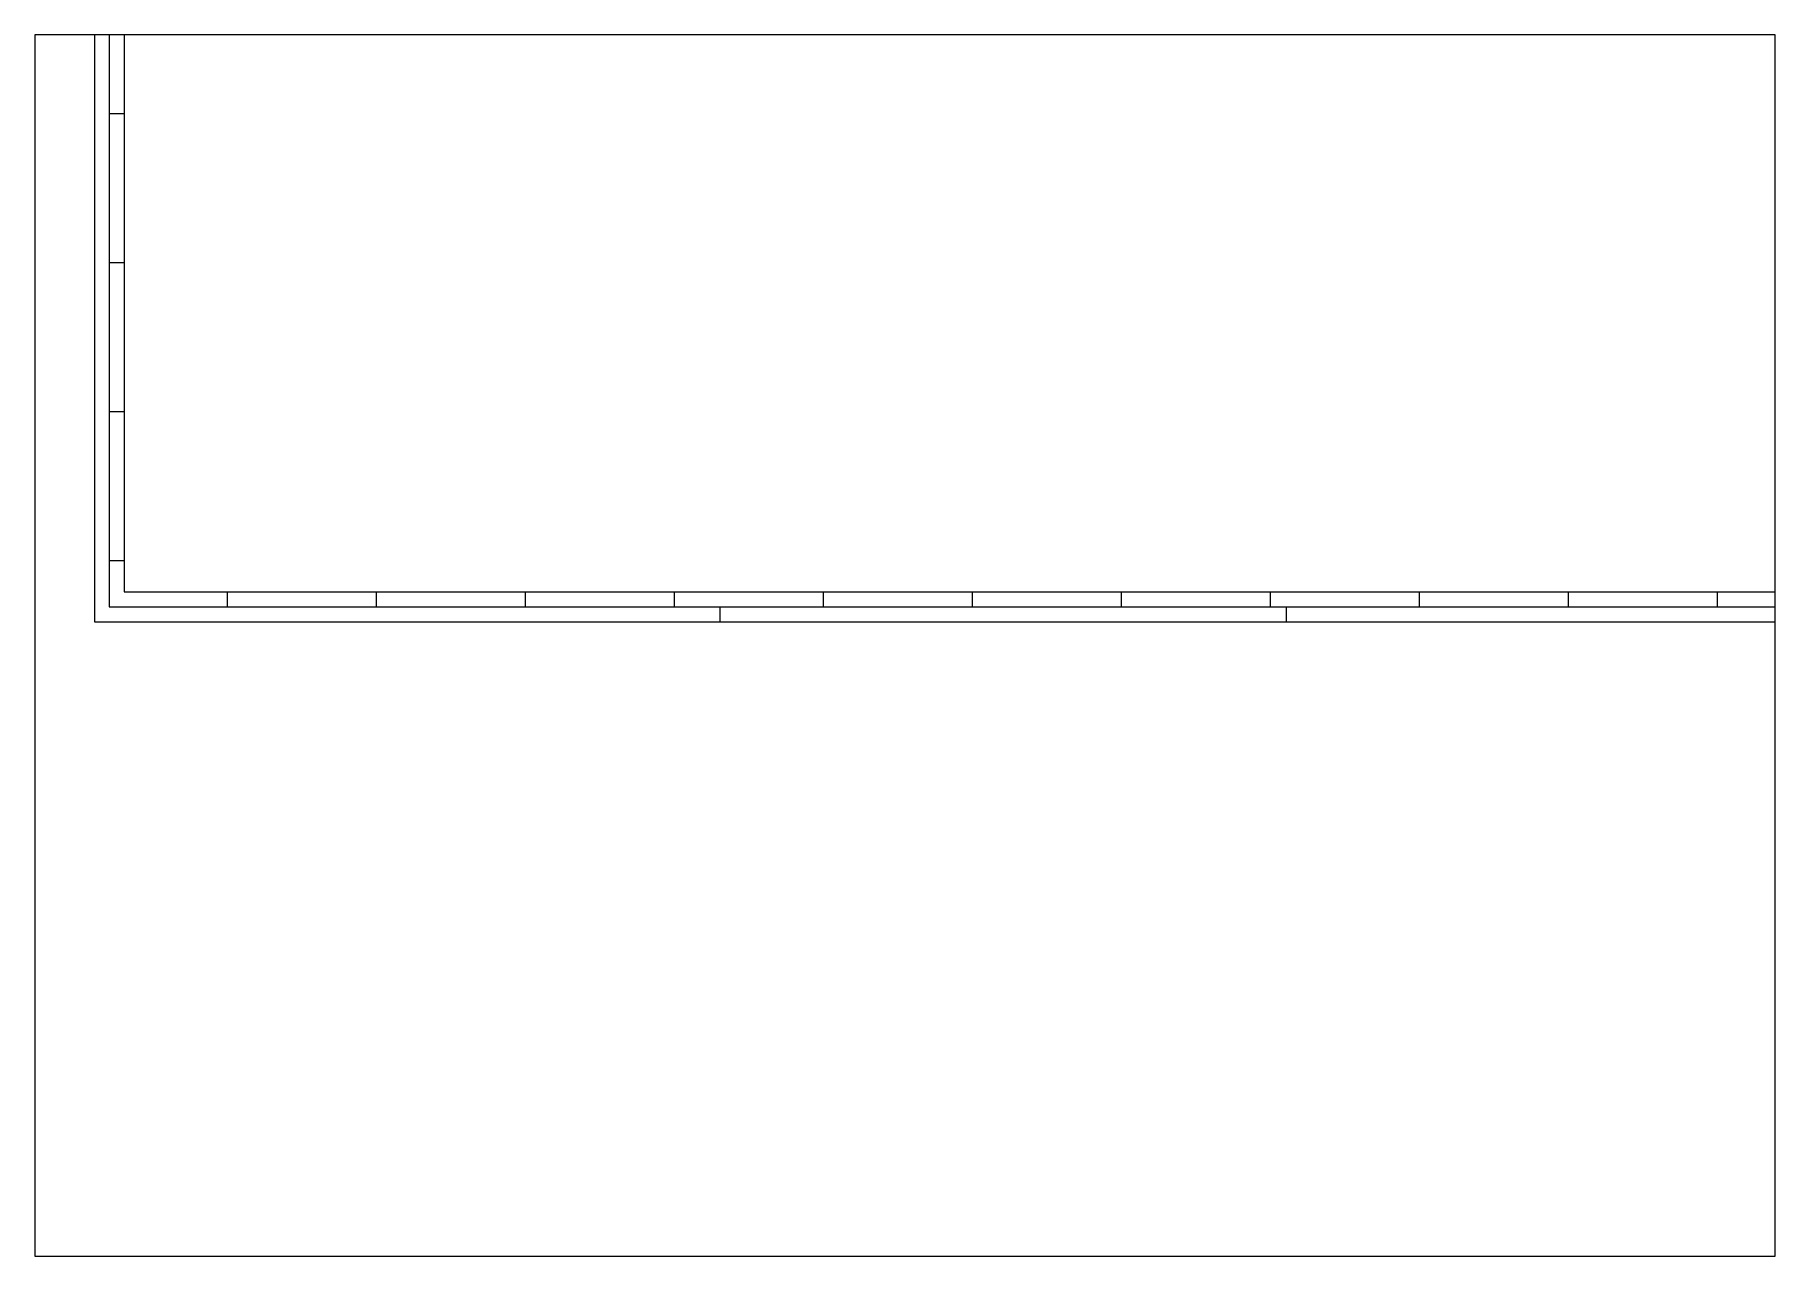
# Paper-space layout 'DIN A2 Title Block' of a CAD drawing. Header units: millimetres. Extents: x 5 to 589, y 5 to 415.
# The model-space entities are those that its viewports show. They can reach past a viewport. Long polylines and large blocks are cut down to what shows.
import ezdxf

# ---------------------------------------------------------------- set-up
doc = ezdxf.new("R2010")
doc.units = ezdxf.units.MM
doc.header["$LTSCALE"] = 8
doc.layers.add('035', color=5, linetype='Continuous')
doc.layers.add('07', color=7, linetype='Continuous')
doc.styles.add('ISO Proportional', font='isocp.shx')

# ---------------------------------------------------------------- blocks, each defined once
blk = doc.blocks.new('IEC_border_a0')
at = {"layer": '035', "color": 0}
for p, q in [((0, 841), (0, 0)), ((10.02, 170.46), (5.03, 170.46)), ((10.02, 120.46), (5.03, 120.46)), ((10.02, 70.46), (5.03, 70.46)), ((10.03, 20.42), (5.05, 20.42)), ((44.5, 10), (44.5, 5)), ((94.5, 10), (94.5, 5)), ((144.5, 10), (144.5, 5)), ((194.5, 10), (194.5, 5)), ((244.5, 10), (244.5, 5)), ((294.5, 10), (294.5, 5)), ((344.5, 10), (344.5, 5)), ((394.5, 10), (394.5, 5)), ((444.5, 10), (444.5, 5)), ((494.5, 10), (494.5, 5)), ((544.5, 10), (544.5, 5)), ((0, 0), (1189, 0)), ((210, 0), (210, 5)), ((400, 0), (400, 5))]:
    blk.add_line(p, q, dxfattribs=at)
blk.add_lwpolyline([(10, 10), (1179, 10), (1179, 831), (10, 831)], close=True, dxfattribs=at)
at = {"layer": '07', "color": 0}
blk.add_lwpolyline([(5, 5), (1184, 5), (1184, 836), (5, 836)], close=True, dxfattribs=at)
at = {"layer": '035', "color": 0, "style": 'ISO Proportional'}
for s, p in [('N', (6.03, 193.72)), ('P', (6.03, 143.72)), ('Q', (6.03, 93.72)), ('R', (6.05, 43.68)), ('1', (18.31, 5.5)), ('2', (68.23, 5.5)), ('3', (118.18, 5.5)), ('4', (167.88, 5.5)), ('5', (218.34, 5.5)), ('6', (268.19, 5.5)), ('7', (318.17, 5.5)), ('8', (368.42, 5.5)), ('9', (418.46, 5.5)), ('10', (467.72, 5.5)), ('11', (517.49, 5.5))]:
    blk.add_text(s, height=3.5, dxfattribs=at).set_placement(p)

msp = doc.modelspace()

# ---------------------------------------------------------------- block references
msp.add_blockref('IEC_border_a0', (25.01, 218))

psp = doc.layouts.new('DIN A2 Title Block')

# ---------------------------------------------------------------- linework, layer by layer
psp.add_lwpolyline([(4.99, 4.93), (588.99, 4.93), (588.99, 4.93), (588.99, 4.93), (588.99, 414.93), (4.99, 414.93)], close=True)

# ---------------------------------------------------------------- viewports
at = {"layer": '0'}
vp = psp.add_viewport(center=(296.99, 209.93), size=(584, 410), view_center_point=(297, 210), view_height=410, dxfattribs=at)
vp.dxf.flags = 0x10000  # cut along an outline
vp.dxf.clipping_boundary_handle = psp.add_lwpolyline([(4.99, 4.93), (588.99, 4.93), (588.99, 4.93), (588.99, 4.93), (588.99, 414.93), (4.99, 414.93)], format="xyb", close=True, dxfattribs={"invisible": 1}).dxf.handle

doc.saveas('drawing.dxf')
